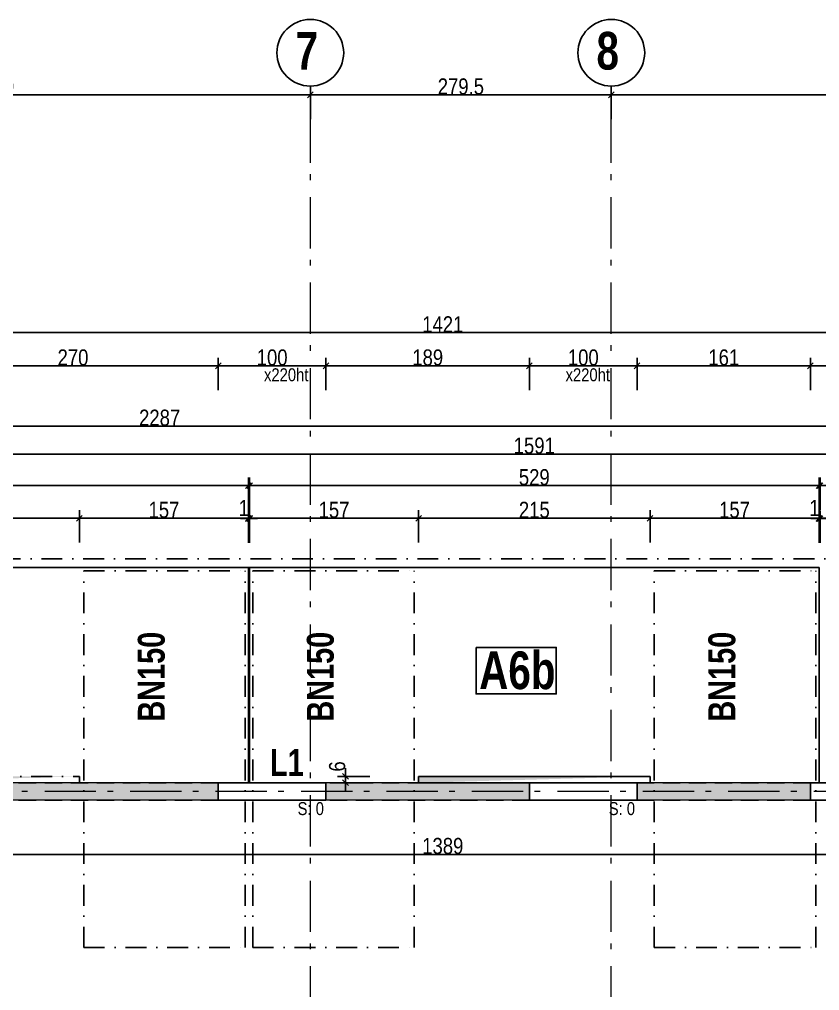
# Model space of a CAD drawing. Header units: centimetres. Extents: x -1744 to 32711, y -16767 to -12567.
# Drawn here: x 30179 to 30923, y -14370 to -13467 of the extents above; entities that cross this region are included whole.
import ezdxf
from ezdxf.enums import TextEntityAlignment as Align

# ---------------------------------------------------------------- set-up
doc = ezdxf.new("R2010")
doc.units = ezdxf.units.CM
doc.header["$LTSCALE"] = 25.4
doc.header["$PDMODE"] = 1
doc.header["$PDSIZE"] = -2
for name, pattern in [('CACHEX2', [19.05, 12.7, -6.35]), ('Style de ligne -6', [1.04164, 0.625, -0.20828, 0.06943, -0.13893]), ('TIRETPTX2', [50.8, 25.4, -12.7, 0, -12.7])]:
    doc.linetypes.add(name, pattern=pattern)
for name, color, linetype in [('01_cote_gen', 4, 'Continuous'), ('01_linteaux', 2, 'Continuous'), ('01_murs_sup', 2, 'CACHEX2'), ('01_poch_murs', 253, 'Continuous'), ('01_texte', 230, 'Continuous'), ('AA_COTES', 2, 'Continuous')]:
    doc.layers.add(name, color=color, linetype=linetype)
doc.layers.add('01_murs_coup', color=5, linetype='Continuous', lineweight=60)
doc.layers.add('B Général', color=7, linetype='Continuous', lineweight=5)
doc.styles.add('ARIAL NA', font='ARIALN.TTF')
doc.styles.add('impact', font='impact.ttf')
doc.styles.add('STYLE2', font='ARIALN.TTF')
doc.dimstyles.new('JB50', dxfattribs={"dimscale": 0.1, "dimtxt": 150, "dimasz": 15, "dimexe": 0.1, "dimexo": 0.1, "dimgap": 0.09, "dimtad": 1, "dimdec": 1, "dimdsep": 46, "dimtxsty": 'STYLE2', "dimblk1": 'BOND_G', "dimblk2": 'BOND_D', "dimsah": 1, "dimcen": 1.5, "dimdle": 0.01, "dimse1": 1, "dimse2": 1, "dimclrd": 4, "dimclre": 2, "dimclrt": 6, "dimazin": 2, "dimtfac": 2.333333, "dimtdec": 1, "dimtix": 1, "dimtmove": 2, "dimatfit": 3, "dimldrblk": 'BOND_G', "dimfxl": 1, "dimtolj": 1, "dimtzin": 0, "dimarcsym": 0})

# ---------------------------------------------------------------- blocks, each defined once
blk = doc.blocks.new('BOND_G')
at = {"layer": 'AA_COTES', "color": 0}
for p, q in [((0, -5), (0, 15)), ((5, 0), (-5, 0)), ((1.77, 1.77), (-1.77, -1.77))]:
    blk.add_line(p, q, dxfattribs=at)
blk = doc.blocks.new('BOND_D')
at = {"layer": 'AA_COTES', "color": 0}
for p, q in [((5, 0), (-5, 0)), ((-1.77, -1.77), (1.77, 1.77)), ((0, 5), (0, -15))]:
    blk.add_line(p, q, dxfattribs=at)
blk = doc.blocks.new('*D7')
at = {"layer": '01_cote_gen', "color": 4, "lineweight": -2, "transparency": 16777216}
blk.add_line((30095.66, -13789.26), (30362.66, -13789.26), dxfattribs=at)
at = {"layer": 'Defpoints', "color": 0, "transparency": 16777216}
for p in [(30364.16, -13789.26), (30094.16, -14091.82), (30364.16, -14091.82)]:
    blk.add_point(p, dxfattribs=at)
at = {"layer": '01_cote_gen', "color": 4, "lineweight": -2, "transparency": 16777216, "xscale": 1.5, "yscale": 1.5, "zscale": 1.5, "rotation": 180}
blk.add_blockref('BOND_G', (30094.16, -13789.26), dxfattribs=at)
at = {"layer": '01_cote_gen', "color": 4, "lineweight": -2, "transparency": 16777216, "xscale": 1.5, "yscale": 1.5, "zscale": 1.5}
blk.add_blockref('BOND_D', (30364.16, -13789.26), dxfattribs=at)
at = {"layer": '01_cote_gen', "color": 6, "transparency": 16777216, "insert": (30229.16, -13781.6), "char_height": 15, "attachment_point": 5, "style": 'STYLE2'}
blk.add_mtext('\\A1;270', dxfattribs=at)
blk = doc.blocks.new('*D8')
at = {"layer": '01_cote_gen', "color": 4, "lineweight": -2, "transparency": 16777216}
blk.add_line((30365.66, -13789.26), (30462.66, -13789.26), dxfattribs=at)
at = {"layer": 'Defpoints', "color": 0, "transparency": 16777216}
for p in [(30464.16, -13789.26), (30364.16, -14091.82), (30464.16, -14091.82)]:
    blk.add_point(p, dxfattribs=at)
at = {"layer": '01_cote_gen', "color": 4, "lineweight": -2, "transparency": 16777216, "xscale": 1.5, "yscale": 1.5, "zscale": 1.5, "rotation": 180}
blk.add_blockref('BOND_G', (30364.16, -13789.26), dxfattribs=at)
at = {"layer": '01_cote_gen', "color": 4, "lineweight": -2, "transparency": 16777216, "xscale": 1.5, "yscale": 1.5, "zscale": 1.5}
blk.add_blockref('BOND_D', (30464.16, -13789.26), dxfattribs=at)
at = {"layer": '01_cote_gen', "color": 6, "transparency": 16777216, "insert": (30414.16, -13781.6), "char_height": 15, "attachment_point": 5, "style": 'STYLE2'}
blk.add_mtext('\\A1;100', dxfattribs=at)
blk = doc.blocks.new('*D9')
at = {"layer": '01_cote_gen', "color": 4, "lineweight": -2, "transparency": 16777216}
blk.add_line((30465.66, -13789.26), (30651.66, -13789.26), dxfattribs=at)
at = {"layer": 'Defpoints', "color": 0, "transparency": 16777216}
for p in [(30653.16, -13789.26), (30464.16, -14091.82), (30653.16, -14091.82)]:
    blk.add_point(p, dxfattribs=at)
at = {"layer": '01_cote_gen', "color": 4, "lineweight": -2, "transparency": 16777216, "xscale": 1.5, "yscale": 1.5, "zscale": 1.5, "rotation": 180}
blk.add_blockref('BOND_G', (30464.16, -13789.26), dxfattribs=at)
at = {"layer": '01_cote_gen', "color": 4, "lineweight": -2, "transparency": 16777216, "xscale": 1.5, "yscale": 1.5, "zscale": 1.5}
blk.add_blockref('BOND_D', (30653.16, -13789.26), dxfattribs=at)
at = {"layer": '01_cote_gen', "color": 6, "transparency": 16777216, "insert": (30558.66, -13781.6), "char_height": 15, "attachment_point": 5, "style": 'STYLE2'}
blk.add_mtext('\\A1;189', dxfattribs=at)
blk = doc.blocks.new('*D10')
at = {"layer": '01_cote_gen', "color": 4, "lineweight": -2, "transparency": 16777216}
blk.add_line((30654.66, -13789.26), (30751.66, -13789.26), dxfattribs=at)
at = {"layer": 'Defpoints', "color": 0, "transparency": 16777216}
for p in [(30753.16, -13789.26), (30653.16, -14091.82), (30753.16, -14099.82)]:
    blk.add_point(p, dxfattribs=at)
at = {"layer": '01_cote_gen', "color": 4, "lineweight": -2, "transparency": 16777216, "xscale": 1.5, "yscale": 1.5, "zscale": 1.5, "rotation": 180}
blk.add_blockref('BOND_G', (30653.16, -13789.26), dxfattribs=at)
at = {"layer": '01_cote_gen', "color": 4, "lineweight": -2, "transparency": 16777216, "xscale": 1.5, "yscale": 1.5, "zscale": 1.5}
blk.add_blockref('BOND_D', (30753.16, -13789.26), dxfattribs=at)
at = {"layer": '01_cote_gen', "color": 6, "transparency": 16777216, "insert": (30703.16, -13781.6), "char_height": 15, "attachment_point": 5, "style": 'STYLE2'}
blk.add_mtext('\\A1;100', dxfattribs=at)
blk = doc.blocks.new('*D11')
at = {"layer": '01_cote_gen', "color": 4, "lineweight": -2, "transparency": 16777216}
blk.add_line((30754.66, -13789.26), (30912.66, -13789.26), dxfattribs=at)
at = {"layer": 'Defpoints', "color": 0, "transparency": 16777216}
for p in [(30914.16, -13789.26), (30914.16, -14091.82), (30753.16, -14099.82)]:
    blk.add_point(p, dxfattribs=at)
at = {"layer": '01_cote_gen', "color": 4, "lineweight": -2, "transparency": 16777216, "xscale": 1.5, "yscale": 1.5, "zscale": 1.5, "rotation": 180}
blk.add_blockref('BOND_G', (30753.16, -13789.26), dxfattribs=at)
at = {"layer": '01_cote_gen', "color": 4, "lineweight": -2, "transparency": 16777216, "xscale": 1.5, "yscale": 1.5, "zscale": 1.5}
blk.add_blockref('BOND_D', (30914.16, -13789.26), dxfattribs=at)
at = {"layer": '01_cote_gen', "color": 6, "transparency": 16777216, "insert": (30833.66, -13781.6), "char_height": 15, "attachment_point": 5, "style": 'STYLE2'}
blk.add_mtext('\\A1;161', dxfattribs=at)
blk = doc.blocks.new('*D12')
at = {"layer": '01_cote_gen', "color": 4, "lineweight": -2, "transparency": 16777216}
blk.add_line((30915.66, -13789.26), (31112.66, -13789.26), dxfattribs=at)
at = {"layer": 'Defpoints', "color": 0, "transparency": 16777216}
for p in [(31114.16, -13789.26), (30914.16, -14091.82), (31114.16, -14091.82)]:
    blk.add_point(p, dxfattribs=at)
at = {"layer": '01_cote_gen', "color": 4, "lineweight": -2, "transparency": 16777216, "xscale": 1.5, "yscale": 1.5, "zscale": 1.5, "rotation": 180}
blk.add_blockref('BOND_G', (30914.16, -13789.26), dxfattribs=at)
at = {"layer": '01_cote_gen', "color": 4, "lineweight": -2, "transparency": 16777216, "xscale": 1.5, "yscale": 1.5, "zscale": 1.5}
blk.add_blockref('BOND_D', (31114.16, -13789.26), dxfattribs=at)
at = {"layer": '01_cote_gen', "color": 6, "transparency": 16777216, "insert": (31014.16, -13781.6), "char_height": 15, "attachment_point": 5, "style": 'STYLE2'}
blk.add_mtext('\\A1;200', dxfattribs=at)
blk = doc.blocks.new('*D52')
at = {"layer": '01_cote_gen', "color": 4, "lineweight": -2, "transparency": 16777216}
blk.add_line((31265.66, -14243.01), (29879.66, -14243.01), dxfattribs=at)
at = {"layer": 'Defpoints', "color": 0, "transparency": 16777216}
for p in [(29878.16, -14243.01), (29878.16, -14249.91), (31267.16, -14265.51)]:
    blk.add_point(p, dxfattribs=at)
at = {"layer": '01_cote_gen', "color": 4, "lineweight": -2, "transparency": 16777216, "xscale": 1.5, "yscale": 1.5, "zscale": 1.5, "rotation": 180}
blk.add_blockref('BOND_D', (29878.16, -14243.01), dxfattribs=at)
at = {"layer": '01_cote_gen', "color": 4, "lineweight": -2, "transparency": 16777216, "xscale": 1.5, "yscale": 1.5, "zscale": 1.5}
blk.add_blockref('BOND_G', (31267.16, -14243.01), dxfattribs=at)
at = {"layer": '01_cote_gen', "color": 6, "transparency": 16777216, "insert": (30572.66, -14235.35), "char_height": 15, "attachment_point": 5, "style": 'STYLE2'}
blk.add_mtext('\\A1;1389', dxfattribs=at)
blk = doc.blocks.new('*D69')
at = {"layer": '01_cote_gen', "color": 4, "lineweight": -2, "transparency": 16777216}
blk.add_line((29863.66, -13758.26), (31281.66, -13758.26), dxfattribs=at)
at = {"layer": 'Defpoints', "color": 0, "transparency": 16777216}
for p in [(29862.16, -13765.76), (31283.16, -13758.26), (31283.16, -13811.76)]:
    blk.add_point(p, dxfattribs=at)
at = {"layer": '01_cote_gen', "color": 4, "lineweight": -2, "transparency": 16777216, "xscale": 1.5, "yscale": 1.5, "zscale": 1.5, "rotation": 180}
blk.add_blockref('BOND_G', (29862.16, -13758.26), dxfattribs=at)
at = {"layer": '01_cote_gen', "color": 4, "lineweight": -2, "transparency": 16777216, "xscale": 1.5, "yscale": 1.5, "zscale": 1.5}
blk.add_blockref('BOND_D', (31283.16, -13758.26), dxfattribs=at)
at = {"layer": '01_cote_gen', "color": 6, "transparency": 16777216, "insert": (30572.66, -13750.73), "char_height": 15, "attachment_point": 5, "style": 'STYLE2'}
blk.add_mtext('\\A1;1421', dxfattribs=at)
blk = doc.blocks.new('*D118')
at = {"layer": '01_cote_gen', "color": 4, "lineweight": -2, "transparency": 16777216}
blk.add_line((29167.66, -13845.2), (31451.65, -13845.2), dxfattribs=at)
at = {"layer": 'Defpoints', "color": 0, "transparency": 16777216}
for p in [(31453.15, -13845.2), (29166.16, -13852.7), (31453.15, -13945.85)]:
    blk.add_point(p, dxfattribs=at)
at = {"layer": '01_cote_gen', "color": 4, "lineweight": -2, "transparency": 16777216, "xscale": 1.5, "yscale": 1.5, "zscale": 1.5, "rotation": 180}
blk.add_blockref('BOND_G', (29166.16, -13845.2), dxfattribs=at)
at = {"layer": '01_cote_gen', "color": 4, "lineweight": -2, "transparency": 16777216, "xscale": 1.5, "yscale": 1.5, "zscale": 1.5}
blk.add_blockref('BOND_D', (31453.15, -13845.2), dxfattribs=at)
at = {"layer": '01_cote_gen', "color": 6, "transparency": 16777216, "insert": (30309.66, -13837.54), "char_height": 15, "attachment_point": 5, "style": 'STYLE2'}
blk.add_mtext('\\A1;2287', dxfattribs=at)
blk = doc.blocks.new('*D120')
at = {"layer": '01_cote_gen', "color": 4, "lineweight": -2, "transparency": 16777216}
blk.add_line((29863.66, -13871.17), (31451.65, -13871.17), dxfattribs=at)
at = {"layer": 'Defpoints', "color": 0, "transparency": 16777216}
for p in [(31453.15, -13871.17), (29862.16, -13937.85), (31453.15, -13945.85)]:
    blk.add_point(p, dxfattribs=at)
at = {"layer": '01_cote_gen', "color": 4, "lineweight": -2, "transparency": 16777216, "xscale": 1.5, "yscale": 1.5, "zscale": 1.5, "rotation": 180}
blk.add_blockref('BOND_G', (29862.16, -13871.17), dxfattribs=at)
at = {"layer": '01_cote_gen', "color": 4, "lineweight": -2, "transparency": 16777216, "xscale": 1.5, "yscale": 1.5, "zscale": 1.5}
blk.add_blockref('BOND_D', (31453.15, -13871.17), dxfattribs=at)
at = {"layer": '01_cote_gen', "color": 6, "transparency": 16777216, "insert": (30657.66, -13863.5), "char_height": 15, "attachment_point": 5, "style": 'STYLE2'}
blk.add_mtext('\\A1;1591', dxfattribs=at)
blk = doc.blocks.new('*D122')
at = {"layer": '01_cote_gen', "color": 4, "lineweight": -2, "transparency": 16777216}
blk.add_line((29863.66, -13900.47), (30390.66, -13900.47), dxfattribs=at)
at = {"layer": 'Defpoints', "color": 0, "transparency": 16777216}
for p in [(29862.16, -13878.67), (30392.16, -13900.47), (30392.16, -13945.85)]:
    blk.add_point(p, dxfattribs=at)
at = {"layer": '01_cote_gen', "color": 4, "lineweight": -2, "transparency": 16777216, "xscale": 1.5, "yscale": 1.5, "zscale": 1.5, "rotation": 180}
blk.add_blockref('BOND_G', (29862.16, -13900.47), dxfattribs=at)
at = {"layer": '01_cote_gen', "color": 4, "lineweight": -2, "transparency": 16777216, "xscale": 1.5, "yscale": 1.5, "zscale": 1.5}
blk.add_blockref('BOND_D', (30392.16, -13900.47), dxfattribs=at)
at = {"layer": '01_cote_gen', "color": 6, "transparency": 16777216, "insert": (30127.16, -13892.81), "char_height": 15, "attachment_point": 5, "style": 'STYLE2'}
blk.add_mtext('\\A1;530', dxfattribs=at)
blk = doc.blocks.new('*D123')
at = {"layer": '01_cote_gen', "color": 4, "lineweight": -2, "transparency": 16777216}
for p, q in [((30390.66, -13931.18), (30389.16, -13931.18)), ((30393.16, -13931.18), (30392.16, -13931.18)), ((30394.66, -13931.18), (30396.16, -13931.18))]:
    blk.add_line(p, q, dxfattribs=at)
at = {"layer": 'Defpoints', "color": 0, "transparency": 16777216}
for p in [(30392.16, -13931.18), (30392.16, -13976.56), (30393.16, -13976.56)]:
    blk.add_point(p, dxfattribs=at)
at = {"layer": '01_cote_gen', "color": 4, "lineweight": -2, "transparency": 16777216, "xscale": 1.5, "yscale": 1.5, "zscale": 1.5}
blk.add_blockref('BOND_D', (30392.16, -13931.18), dxfattribs=at)
at = {"layer": '01_cote_gen', "color": 4, "lineweight": -2, "transparency": 16777216, "xscale": 1.5, "yscale": 1.5, "zscale": 1.5, "rotation": 180}
blk.add_blockref('BOND_G', (30393.16, -13931.18), dxfattribs=at)
at = {"layer": '01_cote_gen', "color": 6, "transparency": 16777216, "insert": (30387.88, -13921.29), "char_height": 15, "attachment_point": 5, "style": 'STYLE2'}
blk.add_mtext('\\A1;1', dxfattribs=at)
blk = doc.blocks.new('*D124')
at = {"layer": '01_cote_gen', "color": 4, "lineweight": -2, "transparency": 16777216}
blk.add_line((30394.66, -13900.47), (30920.66, -13900.47), dxfattribs=at)
at = {"layer": 'Defpoints', "color": 0, "transparency": 16777216}
for p in [(30922.16, -13900.47), (30393.16, -13907.97), (30922.16, -13945.85)]:
    blk.add_point(p, dxfattribs=at)
at = {"layer": '01_cote_gen', "color": 4, "lineweight": -2, "transparency": 16777216, "xscale": 1.5, "yscale": 1.5, "zscale": 1.5, "rotation": 180}
blk.add_blockref('BOND_G', (30393.16, -13900.47), dxfattribs=at)
at = {"layer": '01_cote_gen', "color": 4, "lineweight": -2, "transparency": 16777216, "xscale": 1.5, "yscale": 1.5, "zscale": 1.5}
blk.add_blockref('BOND_D', (30922.16, -13900.47), dxfattribs=at)
at = {"layer": '01_cote_gen', "color": 6, "transparency": 16777216, "insert": (30657.66, -13892.81), "char_height": 15, "attachment_point": 5, "style": 'STYLE2'}
blk.add_mtext('\\A1;529', dxfattribs=at)
blk = doc.blocks.new('*D125')
at = {"layer": '01_cote_gen', "color": 4, "lineweight": -2, "transparency": 16777216}
for p, q in [((30920.66, -13931.18), (30919.16, -13931.18)), ((30923.16, -13931.18), (30922.16, -13931.18)), ((30924.66, -13931.18), (30926.16, -13931.18))]:
    blk.add_line(p, q, dxfattribs=at)
at = {"layer": 'Defpoints', "color": 0, "transparency": 16777216}
for p in [(30922.16, -13931.18), (30922.16, -13976.56), (30923.16, -13976.56)]:
    blk.add_point(p, dxfattribs=at)
at = {"layer": '01_cote_gen', "color": 4, "lineweight": -2, "transparency": 16777216, "xscale": 1.5, "yscale": 1.5, "zscale": 1.5}
blk.add_blockref('BOND_D', (30922.16, -13931.18), dxfattribs=at)
at = {"layer": '01_cote_gen', "color": 4, "lineweight": -2, "transparency": 16777216, "xscale": 1.5, "yscale": 1.5, "zscale": 1.5, "rotation": 180}
blk.add_blockref('BOND_G', (30923.16, -13931.18), dxfattribs=at)
at = {"layer": '01_cote_gen', "color": 6, "transparency": 16777216, "insert": (30917.88, -13921.29), "char_height": 15, "attachment_point": 5, "style": 'STYLE2'}
blk.add_mtext('\\A1;1', dxfattribs=at)
blk = doc.blocks.new('*D126')
at = {"layer": '01_cote_gen', "color": 4, "lineweight": -2, "transparency": 16777216}
blk.add_line((30924.66, -13900.47), (31451.65, -13900.47), dxfattribs=at)
at = {"layer": 'Defpoints', "color": 0, "transparency": 16777216}
for p in [(31453.15, -13900.47), (30923.16, -13907.97), (31453.15, -13945.85)]:
    blk.add_point(p, dxfattribs=at)
at = {"layer": '01_cote_gen', "color": 4, "lineweight": -2, "transparency": 16777216, "xscale": 1.5, "yscale": 1.5, "zscale": 1.5, "rotation": 180}
blk.add_blockref('BOND_G', (30923.16, -13900.47), dxfattribs=at)
at = {"layer": '01_cote_gen', "color": 4, "lineweight": -2, "transparency": 16777216, "xscale": 1.5, "yscale": 1.5, "zscale": 1.5}
blk.add_blockref('BOND_D', (31453.15, -13900.47), dxfattribs=at)
at = {"layer": '01_cote_gen', "color": 6, "transparency": 16777216, "insert": (31188.16, -13892.81), "char_height": 15, "attachment_point": 5, "style": 'STYLE2'}
blk.add_mtext('\\A1;530', dxfattribs=at)
blk = doc.blocks.new('*D110')
at = {"layer": '01_cote_gen', "color": 4, "lineweight": -2, "transparency": 16777216}
blk.add_line((30551.66, -13930.8), (30763.66, -13930.8), dxfattribs=at)
at = {"layer": 'Defpoints', "color": 0, "transparency": 16777216}
for p in [(30765.16, -13930.8), (30550.16, -13953.3), (30765.16, -14170.56)]:
    blk.add_point(p, dxfattribs=at)
at = {"layer": '01_cote_gen', "color": 4, "lineweight": -2, "transparency": 16777216, "xscale": 1.5, "yscale": 1.5, "zscale": 1.5, "rotation": 180}
blk.add_blockref('BOND_G', (30550.16, -13930.8), dxfattribs=at)
at = {"layer": '01_cote_gen', "color": 4, "lineweight": -2, "transparency": 16777216, "xscale": 1.5, "yscale": 1.5, "zscale": 1.5}
blk.add_blockref('BOND_D', (30765.16, -13930.8), dxfattribs=at)
at = {"layer": '01_cote_gen', "color": 6, "transparency": 16777216, "insert": (30657.66, -13923.13), "char_height": 15, "attachment_point": 5, "style": 'STYLE2'}
blk.add_mtext('\\A1;215', dxfattribs=at)
blk = doc.blocks.new('*D107')
at = {"layer": '01_cote_gen', "color": 4, "lineweight": -2, "transparency": 16777216}
blk.add_line((30036.66, -13930.8), (30233.66, -13930.8), dxfattribs=at)
at = {"layer": 'Defpoints', "color": 0, "transparency": 16777216}
for p in [(30235.16, -13930.8), (30035.16, -13945.82), (30235.16, -14170.56)]:
    blk.add_point(p, dxfattribs=at)
at = {"layer": '01_cote_gen', "color": 4, "lineweight": -2, "transparency": 16777216, "xscale": 1.5, "yscale": 1.5, "zscale": 1.5, "rotation": 180}
blk.add_blockref('BOND_G', (30035.16, -13930.8), dxfattribs=at)
at = {"layer": '01_cote_gen', "color": 4, "lineweight": -2, "transparency": 16777216, "xscale": 1.5, "yscale": 1.5, "zscale": 1.5}
blk.add_blockref('BOND_D', (30235.16, -13930.8), dxfattribs=at)
at = {"layer": '01_cote_gen', "color": 6, "transparency": 16777216, "insert": (30135.16, -13923.13), "char_height": 15, "attachment_point": 5, "style": 'STYLE2'}
blk.add_mtext('\\A1;200', dxfattribs=at)
blk = doc.blocks.new('*D108')
at = {"layer": '01_cote_gen', "color": 4, "lineweight": -2, "transparency": 16777216}
blk.add_line((30236.66, -13930.8), (30390.66, -13930.8), dxfattribs=at)
at = {"layer": 'Defpoints', "color": 0, "transparency": 16777216}
for p in [(30392.16, -13930.8), (30235.16, -13948.49), (30392.16, -13948.49)]:
    blk.add_point(p, dxfattribs=at)
at = {"layer": '01_cote_gen', "color": 4, "lineweight": -2, "transparency": 16777216, "xscale": 1.5, "yscale": 1.5, "zscale": 1.5, "rotation": 180}
blk.add_blockref('BOND_G', (30235.16, -13930.8), dxfattribs=at)
at = {"layer": '01_cote_gen', "color": 4, "lineweight": -2, "transparency": 16777216, "xscale": 1.5, "yscale": 1.5, "zscale": 1.5}
blk.add_blockref('BOND_D', (30392.16, -13930.8), dxfattribs=at)
at = {"layer": '01_cote_gen', "color": 6, "transparency": 16777216, "insert": (30313.66, -13923.13), "char_height": 15, "attachment_point": 5, "style": 'STYLE2'}
blk.add_mtext('\\A1;157', dxfattribs=at)
blk = doc.blocks.new('*D109')
at = {"layer": '01_cote_gen', "color": 4, "lineweight": -2, "transparency": 16777216}
blk.add_line((30394.66, -13930.8), (30548.66, -13930.8), dxfattribs=at)
at = {"layer": 'Defpoints', "color": 0, "transparency": 16777216}
for p in [(30550.16, -13930.8), (30393.16, -13938.68), (30550.16, -14170.56)]:
    blk.add_point(p, dxfattribs=at)
at = {"layer": '01_cote_gen', "color": 4, "lineweight": -2, "transparency": 16777216, "xscale": 1.5, "yscale": 1.5, "zscale": 1.5, "rotation": 180}
blk.add_blockref('BOND_G', (30393.16, -13930.8), dxfattribs=at)
at = {"layer": '01_cote_gen', "color": 4, "lineweight": -2, "transparency": 16777216, "xscale": 1.5, "yscale": 1.5, "zscale": 1.5}
blk.add_blockref('BOND_D', (30550.16, -13930.8), dxfattribs=at)
at = {"layer": '01_cote_gen', "color": 6, "transparency": 16777216, "insert": (30471.66, -13923.13), "char_height": 15, "attachment_point": 5, "style": 'STYLE2'}
blk.add_mtext('\\A1;157', dxfattribs=at)
blk = doc.blocks.new('*D111')
at = {"layer": '01_cote_gen', "color": 4, "lineweight": -2, "transparency": 16777216}
blk.add_line((30766.66, -13930.8), (30920.66, -13930.8), dxfattribs=at)
at = {"layer": 'Defpoints', "color": 0, "transparency": 16777216}
for p in [(30922.16, -13930.8), (30922.16, -13943.59), (30765.16, -13953.3)]:
    blk.add_point(p, dxfattribs=at)
at = {"layer": '01_cote_gen', "color": 4, "lineweight": -2, "transparency": 16777216, "xscale": 1.5, "yscale": 1.5, "zscale": 1.5, "rotation": 180}
blk.add_blockref('BOND_G', (30765.16, -13930.8), dxfattribs=at)
at = {"layer": '01_cote_gen', "color": 4, "lineweight": -2, "transparency": 16777216, "xscale": 1.5, "yscale": 1.5, "zscale": 1.5}
blk.add_blockref('BOND_D', (30922.16, -13930.8), dxfattribs=at)
at = {"layer": '01_cote_gen', "color": 6, "transparency": 16777216, "insert": (30843.66, -13923.13), "char_height": 15, "attachment_point": 5, "style": 'STYLE2'}
blk.add_mtext('\\A1;157', dxfattribs=at)
blk = doc.blocks.new('*D133')
at = {"layer": '01_cote_gen', "color": 4, "lineweight": -2, "transparency": 16777216}
blk.add_line((30482.28, -14175.06), (30482.28, -14172.06), dxfattribs=at)
at = {"layer": 'Defpoints', "color": 0, "transparency": 16777216}
for p in [(30482.28, -14170.56), (30509.89, -14170.56), (30525.55, -14176.56)]:
    blk.add_point(p, dxfattribs=at)
at = {"layer": '01_cote_gen', "color": 4, "lineweight": -2, "transparency": 16777216, "xscale": 1.5, "yscale": 1.5, "zscale": 1.5}
for name, p, rotation in [('BOND_D', (30482.28, -14170.56), 90), ('BOND_G', (30482.28, -14176.56), 270)]:
    blk.add_blockref(name, p, dxfattribs=dict(at, rotation=rotation))
at = {"layer": '01_cote_gen', "color": 6, "transparency": 16777216, "insert": (30474.61, -14161.37), "char_height": 15, "attachment_point": 5, "rotation": 90, "style": 'STYLE2'}
blk.add_mtext('\\A1;6', dxfattribs=at)
blk = doc.blocks.new('*D914')
at = {"layer": '01_cote_gen', "color": 4, "lineweight": -2, "transparency": 16777216}
blk.add_line((30730.71, -13537.52), (31273.72, -13537.52), dxfattribs=at)
at = {"layer": 'Defpoints', "color": 0, "transparency": 16777216}
for p in [(31275.22, -13537.52), (30729.21, -13560.02), (31275.22, -13566.74)]:
    blk.add_point(p, dxfattribs=at)
at = {"layer": '01_cote_gen', "color": 4, "lineweight": -2, "transparency": 16777216, "xscale": 1.5, "yscale": 1.5, "zscale": 1.5, "rotation": 180}
blk.add_blockref('BOND_G', (30729.21, -13537.52), dxfattribs=at)
at = {"layer": '01_cote_gen', "color": 4, "lineweight": -2, "transparency": 16777216, "xscale": 1.5, "yscale": 1.5, "zscale": 1.5}
blk.add_blockref('BOND_D', (31275.22, -13537.52), dxfattribs=at)
at = {"layer": '01_cote_gen', "color": 6, "transparency": 16777216, "insert": (31002.21, -13529.85), "char_height": 15, "attachment_point": 5, "style": 'STYLE2'}
blk.add_mtext('\\A1;546', dxfattribs=at)
blk = doc.blocks.new('*D916')
at = {"layer": '01_cote_gen', "color": 4, "lineweight": -2, "transparency": 16777216}
blk.add_line((29872.2, -13537.52), (30448.2, -13537.52), dxfattribs=at)
at = {"layer": 'Defpoints', "color": 0, "transparency": 16777216}
for p in [(30449.7, -13537.52), (29870.7, -13623.58), (30449.7, -13623.57)]:
    blk.add_point(p, dxfattribs=at)
at = {"layer": '01_cote_gen', "color": 4, "lineweight": -2, "transparency": 16777216, "xscale": 1.5, "yscale": 1.5, "zscale": 1.5, "rotation": 180}
blk.add_blockref('BOND_G', (29870.7, -13537.52), dxfattribs=at)
at = {"layer": '01_cote_gen', "color": 4, "lineweight": -2, "transparency": 16777216, "xscale": 1.5, "yscale": 1.5, "zscale": 1.5}
blk.add_blockref('BOND_D', (30449.7, -13537.52), dxfattribs=at)
at = {"layer": '01_cote_gen', "color": 6, "transparency": 16777216, "insert": (30160.2, -13529.85), "char_height": 15, "attachment_point": 5, "style": 'STYLE2'}
blk.add_mtext('\\A1;579', dxfattribs=at)
blk = doc.blocks.new('*D918')
at = {"layer": '01_cote_gen', "color": 4, "lineweight": -2, "transparency": 16777216}
blk.add_line((30451.2, -13537.52), (30727.71, -13537.52), dxfattribs=at)
at = {"layer": 'Defpoints', "color": 0, "transparency": 16777216}
for p in [(30729.21, -13537.52), (30449.7, -13549.6), (30729.21, -13549.6)]:
    blk.add_point(p, dxfattribs=at)
at = {"layer": '01_cote_gen', "color": 4, "lineweight": -2, "transparency": 16777216, "xscale": 1.5, "yscale": 1.5, "zscale": 1.5, "rotation": 180}
blk.add_blockref('BOND_G', (30449.7, -13537.52), dxfattribs=at)
at = {"layer": '01_cote_gen', "color": 4, "lineweight": -2, "transparency": 16777216, "xscale": 1.5, "yscale": 1.5, "zscale": 1.5}
blk.add_blockref('BOND_D', (30729.21, -13537.52), dxfattribs=at)
at = {"layer": '01_cote_gen', "color": 6, "transparency": 16777216, "insert": (30589.46, -13529.85), "char_height": 15, "attachment_point": 5, "style": 'STYLE2'}
blk.add_mtext('\\A1;279.5', dxfattribs=at)

msp = doc.modelspace()

# ---------------------------------------------------------------- hatches: boundary and pattern name
at = {"layer": '01_murs_sup'}
h = msp.add_hatch(dxfattribs=at)
h.set_pattern_fill('DASH', color=256, scale=2.5, angle=135)
h.set_pattern_definition([(135, (-11657.174, -4351.756), (-11.2253202, 9e-16), [7.9375, -7.9375])])
h.paths.add_polyline_path([(29994.17, -14176.54), (29862.17, -14176.56), (29862.17, -14803.56), (30243.17, -14803.56), (30243.17, -14785.56), (29878.17, -14785.56), (29878.17, -14192.56), (29994.17, -14192.54)])
h.paths.add_polyline_path([(30364.17, -14176.54), (30094.17, -14176.54), (30094.17, -14192.54), (30364.17, -14192.54)])
h.paths.add_polyline_path([(30653.17, -14176.56), (30464.17, -14176.54), (30464.17, -14192.54), (30653.17, -14192.56)])
h.paths.add_polyline_path([(30914.17, -14176.61), (30753.17, -14176.56), (30753.17, -14192.56), (30914.17, -14192.61)])
h.paths.add_polyline_path([(31283.17, -14176.63), (31114.17, -14176.61), (31114.17, -14192.61), (31267.17, -14192.63), (31267.17, -14305.63), (31283.17, -14305.63)])
h.paths.add_polyline_path([(31283.17, -14405.63), (31267.17, -14405.63), (31267.17, -14638.63), (31283.17, -14638.63)])
h.paths.add_polyline_path([(31283.17, -15098.63), (31267.17, -15098.63), (31267.17, -15331.63), (31283.17, -15331.63)])
h.paths.add_polyline_path([(31283.17, -15431.63), (31267.17, -15431.63), (31267.17, -15544.63), (31141.17, -15544.61), (31141.17, -15560.61), (31283.17, -15560.63)])
h.paths.add_polyline_path([(31267.17, -14942.56), (31283.16, -14942.56), (31283.16, -14951.56), (31267.17, -14951.56), (31267.17, -14998.63), (31283.17, -14998.63), (31283.17, -14738.63), (31267.17, -14738.63), (31267.17, -14859.66), (30793.17, -14859.58), (30793.17, -14794.58), (30773.17, -14794.58), (30773.17, -14859.58), (30458.17, -14859.58), (30458.17, -14785.56), (30345.17, -14785.56), (30345.17, -14803.56), (30440.17, -14803.56), (30440.17, -14933.56), (30345.17, -14933.56), (30345.17, -14951.56), (30458.17, -14951.56), (30458.17, -14877.58), (30773.17, -14877.58), (30773.17, -14942.58), (30793.17, -14942.58), (30793.17, -14877.58), (31267.17, -14877.66)])
at = {"layer": '01_poch_murs'}
h = msp.add_hatch(color=256, dxfattribs=at)
h.dxf.hatch_style = 1
h.paths.add_polyline_path([(29514.16, -14176.56), (29339.16, -14176.56), (29339.16, -14192.56), (29514.16, -14192.56)])
h.paths.add_polyline_path([(29994.16, -14176.56), (29862.16, -14176.56), (29862.16, -14803.56), (30242.16, -14803.56), (30242.16, -14785.56), (29878.16, -14785.56), (29878.16, -14192.56), (29994.16, -14192.56)])
h.paths.add_polyline_path([(30364.16, -14176.56), (30094.16, -14176.56), (30094.16, -14192.56), (30364.16, -14192.56)])
h.paths.add_polyline_path([(30653.16, -14176.56), (30464.16, -14176.56), (30464.16, -14192.56), (30653.16, -14192.56)])
h.paths.add_polyline_path([(30914.16, -14176.56), (30753.16, -14176.56), (30753.16, -14192.56), (30914.16, -14192.56)])
h.paths.add_polyline_path([(31283.16, -14176.56), (31114.16, -14176.56), (31114.16, -14192.56), (31267.16, -14192.56), (31267.16, -14305.56), (31283.16, -14305.56)])
h.paths.add_polyline_path([(31283.16, -14405.56), (31267.16, -14405.56), (31267.16, -14538.56), (31283.16, -14538.56)])
h.paths.add_polyline_path([(29860.16, -14376.56), (29844.16, -14376.56), (29844.16, -14785.56), (29315.16, -14785.56), (29315.16, -14803.56), (29860.16, -14803.56)])
h.paths.add_polyline_path([(29844.16, -14192.56), (29844.16, -14176.56), (29714.16, -14176.56), (29714.16, -14192.56)])
h.paths.add_polyline_path([(29166.16, -14176.56), (29166.16, -14192.56), (29150.16, -14192.56), (29150.16, -14149.61), (29166.16, -14176.55), (29166.16, -14176.56)])
h.paths.add_polyline_path([(29166.16, -14175.47), (29166.16, -14176.55), (29150.16, -14149.61), (29150.16, -14149.58), (29166.12, -14149.58), (29166.12, -14149.54), (29150.12, -14149.54), (29150.16, -14192.56), (29239.16, -14192.56), (29239.16, -14176.56), (29166.16, -14176.56)])
h.paths.add_polyline_path([(31267.17, -14785.56), (31283.16, -14785.56), (31283.16, -14638.56), (31267.16, -14638.56), (31267.16, -14785.56)])
h.paths.add_polyline_path([(30883.16, -14803.56), (30883.16, -14785.56), (30344.16, -14785.56), (30344.16, -14803.56)])

# ---------------------------------------------------------------- linework, layer by layer
at = {"layer": '01_linteaux', "linetype": 'TIRETPTX2', "ltscale": 0.03}
for p, q in [((31461.15, -13968.56), (29862.16, -13968.56)), ((30239.16, -13979.56), (30389.16, -13979.56)), ((30239.16, -14329.56), (30239.16, -13979.56)), ((30389.16, -14329.56), (30389.16, -13979.56)), ((30389.16, -14329.56), (30389.16, -13979.56)), ((30396.16, -13979.56), (30546.16, -13979.56)), ((30396.16, -14329.56), (30396.16, -13979.56)), ((30396.16, -14329.56), (30396.16, -13979.56)), ((30546.16, -14329.56), (30546.16, -13979.56)), ((30769.16, -13979.56), (30919.16, -13979.56)), ((30769.16, -14329.56), (30769.16, -13979.56)), ((30919.16, -14329.56), (30919.16, -13979.56)), ((30035.16, -14170.56), (30235.16, -14170.56)), ((30235.16, -14176.56), (30235.16, -14170.56)), ((30239.16, -14329.56), (30389.16, -14329.56)), ((30396.16, -14329.56), (30546.16, -14329.56)), ((30769.16, -14329.56), (30919.16, -14329.56))]:
    msp.add_line(p, q, dxfattribs=at)
at = {"layer": '01_linteaux'}
for p, q in [((30922.16, -13976.56), (29862.16, -13976.56)), ((30392.16, -14176.56), (30392.16, -13976.56)), ((30392.16, -14176.56), (30392.16, -13976.56)), ((30393.16, -14176.56), (30393.16, -13976.56)), ((30393.16, -14176.56), (30393.16, -13976.56)), ((30922.16, -13976.56), (30922.16, -14176.56)), ((30550.16, -14170.56), (30765.16, -14170.56)), ((30550.16, -14176.56), (30550.16, -14170.56)), ((30765.16, -14176.56), (30765.16, -14170.56)), ((30364.16, -14176.56), (30464.16, -14176.56)), ((30653.16, -14176.56), (30753.16, -14176.56)), ((30914.16, -14176.56), (31114.16, -14176.56)), ((30364.16, -14192.56), (30464.16, -14192.56)), ((30653.16, -14192.56), (30753.16, -14192.56)), ((30914.16, -14192.56), (31114.16, -14192.56))]:
    msp.add_line(p, q, dxfattribs=at)
at = {"layer": '01_linteaux', "ltscale": 200}
msp.add_line((30554.16, -14176.56), (30654.16, -14176.56), dxfattribs=at)
at = {"layer": '01_linteaux', "linetype": 'TIRETPTX2', "ltscale": 0.03}
msp.add_solid([(30035.16, -14176.56), (30035.16, -14170.56), (30235.16, -14170.56)], dxfattribs=at)
at = {"layer": '01_linteaux'}
msp.add_solid([(30550.16, -14176.56), (30550.16, -14170.56), (30765.16, -14170.56)], dxfattribs=at)
at = {"layer": '01_murs_coup', "linetype": 'Continuous', "lineweight": 18}
for p, q in [((30364.16, -14176.56), (30094.16, -14176.56)), ((30364.16, -14176.56), (30094.16, -14176.56)), ((30364.16, -14176.56), (30364.16, -14192.56)), ((30653.16, -14176.56), (30464.16, -14176.56)), ((30653.16, -14176.56), (30464.16, -14176.56)), ((30464.16, -14176.56), (30464.16, -14192.56)), ((30653.16, -14176.56), (30653.16, -14192.56)), ((30914.16, -14176.56), (30753.16, -14176.56)), ((30914.16, -14176.56), (30753.16, -14176.56)), ((30753.16, -14176.56), (30753.16, -14192.56)), ((30914.16, -14176.56), (30914.16, -14192.56)), ((30364.16, -14192.56), (30094.16, -14192.56)), ((30364.16, -14192.56), (30094.16, -14192.56)), ((30653.16, -14192.56), (30464.16, -14192.56)), ((30653.16, -14192.56), (30464.16, -14192.56)), ((30914.16, -14192.56), (30753.16, -14192.56)), ((30914.16, -14192.56), (30753.16, -14192.56))]:
    msp.add_line(p, q, dxfattribs=at)
at = {"layer": '01_murs_sup', "ltscale": 0.05}
for p, q in [((30364.17, -14176.54), (30094.17, -14176.54)), ((30364.17, -14176.54), (30364.17, -14192.54)), ((30653.17, -14176.56), (30464.17, -14176.54)), ((30464.17, -14176.54), (30464.17, -14192.54)), ((30653.17, -14176.56), (30653.17, -14192.56)), ((30914.17, -14176.61), (30753.17, -14176.56)), ((30753.17, -14176.56), (30753.17, -14192.56)), ((30914.17, -14176.61), (30914.17, -14192.61)), ((30364.17, -14192.54), (30094.17, -14192.54)), ((30653.17, -14192.56), (30464.17, -14192.54)), ((30914.17, -14192.61), (30753.17, -14192.56))]:
    msp.add_line(p, q, dxfattribs=at)
at = {"layer": '01_texte'}
msp.add_lwpolyline([(30603.6, -14050.82), (30678.02, -14050.82), (30678.02, -14094.06), (30603.6, -14094.06)], close=True, dxfattribs=at)
for centre in [(30449.62, -13498.46), (30729.22, -13498.46)]:
    msp.add_circle(centre, 30.98, dxfattribs=at)
at = {"layer": 'B Général', "color": 1, "linetype": 'Style de ligne -6', "lineweight": 13, "ltscale": 3, "true_color": 0xff0000}
for p, q in [((30449.72, -15743.85), (30449.7, -13560.02)), ((30729.24, -15743.85), (30729.21, -13560.02))]:
    msp.add_line(p, q, dxfattribs=at)
at = {"layer": 'B Général', "color": 1, "linetype": 'Style de ligne -6', "lineweight": 13, "ltscale": 3}
msp.add_line((31599.87, -14184.56), (26850.28, -14184.56), dxfattribs=at)

# ---------------------------------------------------------------- texts
at = {"layer": '01_texte', "style": 'impact'}
for s, p in [('7', (30446.28, -13496.58)), ('8', (30725.88, -13496.58)), ('A6b', (30641.9, -14072.06))]:
    msp.add_text(s, height=35, dxfattribs=at).set_placement(p, align=Align.MIDDLE_CENTER)
at = {"layer": '01_texte', "style": 'ARIAL NA'}
for s, p in [('x220ht', (30406.6, -13803.56)), ('x220ht', (30686.71, -13803.56)), ('S: 0', (30437.8, -14206.52)), ('S: 0', (30726.8, -14206.52))]:
    msp.add_text(s, height=12, dxfattribs=at).set_placement(p)
at = {"layer": '01_texte', "style": 'impact'}
for p in [(30321.89, -14078.01), (30478.89, -14078.01), (30851.89, -14078.01)]:
    msp.add_text('BN150', height=25, rotation=90, dxfattribs=at).set_placement(p, align=Align.BOTTOM_CENTER)
msp.add_text('L1', height=25, dxfattribs=at).set_placement((30427.77, -14177.64), align=Align.BOTTOM_CENTER)

# ---------------------------------------------------------------- dimensions: what is measured, and where the dimension line sits
at = {"layer": '01_cote_gen'}
for base, p1, p2, picture, middle in [((30449.7, -13537.52), (29870.7, -13623.58), (30449.7, -13623.57), '*D916', (30160.2, -13529.85)), ((30729.21, -13537.52), (30449.7, -13549.6), (30729.21, -13549.6), '*D918', (30589.46, -13529.85)), ((31275.22, -13537.52), (30729.21, -13560.02), (31275.22, -13566.74), '*D914', (31002.21, -13529.85)), ((31283.16, -13758.26), (29862.16, -13765.76), (31283.16, -13811.76), '*D69', (30572.66, -13750.73)), ((30364.16, -13789.26), (30094.16, -14091.82), (30364.16, -14091.82), '*D7', (30229.16, -13781.6)), ((30464.16, -13789.26), (30364.16, -14091.82), (30464.16, -14091.82), '*D8', (30414.16, -13781.6)), ((30653.16, -13789.26), (30464.16, -14091.82), (30653.16, -14091.82), '*D9', (30558.66, -13781.6)), ((30753.16, -13789.26), (30653.16, -14091.82), (30753.16, -14099.82), '*D10', (30703.16, -13781.6)), ((30914.16, -13789.26), (30753.16, -14099.82), (30914.16, -14091.82), '*D11', (30833.66, -13781.6)), ((31114.16, -13789.26), (30914.16, -14091.82), (31114.16, -14091.82), '*D12', (31014.16, -13781.6)), ((31453.15, -13845.2), (29166.16, -13852.7), (31453.15, -13945.85), '*D118', (30309.66, -13837.54)), ((31453.15, -13871.17), (29862.16, -13937.85), (31453.15, -13945.85), '*D120', (30657.66, -13863.5)), ((30392.16, -13900.47), (29862.16, -13878.67), (30392.16, -13945.85), '*D122', (30127.16, -13892.81)), ((30922.16, -13900.47), (30393.16, -13907.97), (30922.16, -13945.85), '*D124', (30657.66, -13892.81)), ((31453.15, -13900.47), (30923.16, -13907.97), (31453.15, -13945.85), '*D126', (31188.16, -13892.81)), ((30235.16, -13930.8), (30035.16, -13945.82), (30235.16, -14170.56), '*D107', (30135.16, -13923.13)), ((30392.16, -13930.8), (30235.16, -13948.49), (30392.16, -13948.49), '*D108', (30313.66, -13923.13)), ((30550.16, -13930.8), (30393.16, -13938.68), (30550.16, -14170.56), '*D109', (30471.66, -13923.13)), ((30765.16, -13930.8), (30550.16, -13953.3), (30765.16, -14170.56), '*D110', (30657.66, -13923.13)), ((30922.16, -13930.8), (30765.16, -13953.3), (30922.16, -13943.59), '*D111', (30843.66, -13923.13)), ((29878.16, -14243.01), (31267.16, -14265.51), (29878.16, -14249.91), '*D52', (30572.66, -14235.35))]:
    dim = msp.add_linear_dim(base=base, p1=p1, p2=p2, dimstyle='JB50', dxfattribs=at)
    dim.commit()
    dim.dimension.update_dxf_attribs({"geometry": picture, "text_midpoint": middle})
for base, p1, p2, picture, middle in [((30392.16, -13931.18), (30393.16, -13976.56), (30392.16, -13976.56), '*D123', (30387.88, -13921.29)), ((30922.16, -13931.18), (30923.16, -13976.56), (30922.16, -13976.56), '*D125', (30917.88, -13921.29))]:
    dim = msp.add_linear_dim(base=base, p1=p1, p2=p2, dimstyle='JB50', dxfattribs=at)
    dim.commit()
    dim.dimension.update_dxf_attribs({"geometry": picture, "text_midpoint": middle, "dimtype": 160})
dim = msp.add_linear_dim(base=(30482.28, -14170.56), p1=(30525.55, -14176.56), p2=(30509.89, -14170.56), angle=90, dimstyle='JB50', dxfattribs=at)
dim.commit()
dim.dimension.update_dxf_attribs({"geometry": '*D133', "text_midpoint": (30474.61, -14161.37), "dimtype": 160})

doc.saveas('drawing.dxf')
